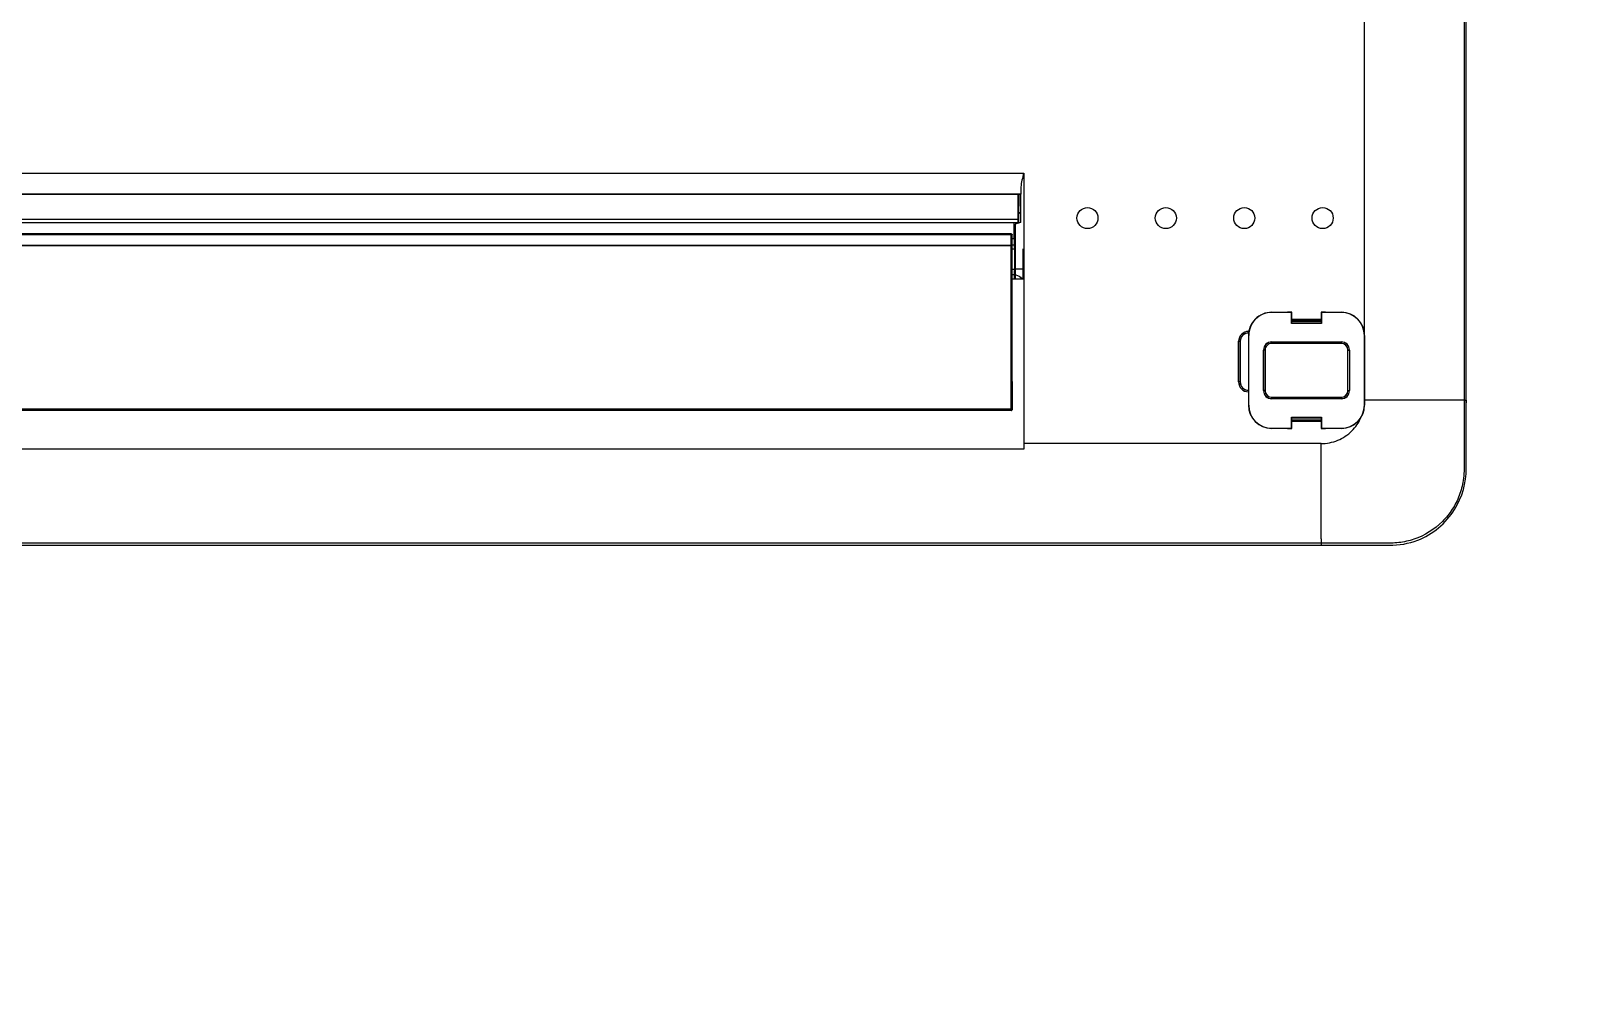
# Model space of a CAD drawing. Header units: millimetres. Extents: x -56261 to 196039, y 9480 to 100001.
# Drawn here: x 159982.5 to 160345.2, y 95451.4 to 95680.4 of the extents above; entities that cross this region are included whole.
import ezdxf

# ---------------------------------------------------------------- set-up
doc = ezdxf.new("R2010")
doc.units = ezdxf.units.MM
doc.set_wipeout_variables(frame=1)
doc.layers.add('SS-AIRCON', color=5, linetype='Continuous')
doc.layers.add('SS-TEXT', color=7, linetype='Continuous')

# ---------------------------------------------------------------- blocks, each defined once
blk = doc.blocks.new('I48T')
at = {"layer": 'SS-AIRCON', "color": 0, "linetype": 'Continuous'}
for p, q in [((-655.0001, 257.28338), (-655.0001, 224.49998)), ((655, 259.49998), (-655, 259.49998)), ((-655, 258.75868), (-655, 259.49998)), ((-655, 257.28358), (-655, 258.75868)), ((-655, 224.49998), (-552.6136, 224.49998)), ((-552.6136, 131.29998), (-552.6136, 224.49998)), ((-552.4597, 226.44858), (0, 226.44858)), ((-661.9917, 219.17178), (-661.9917, 219.25038)), ((-661.9917, 219.25038), (-656.4917, 219.25038)), ((-655.1179, 219.17178), (-661.9917, 219.17178)), ((-656.4917, 219.25038), (-656.4917, 219.27658)), ((-656.4917, 219.27658), (-655.0917, 219.27658)), ((-655.0917, 219.25038), (-656.4917, 219.25038)), ((-655.1179, 219.17178), (-655.0917, 219.25038)), ((-655.1179, 215.34128), (-655.1179, 219.17178)), ((-655.0917, 219.25038), (-655.0917, 219.27658)), ((-655.0917, 216.77658), (-655.0917, 219.25038)), ((-644.8917, 219.27658), (-644.8917, 219.25038)), ((-644.8917, 219.27658), (-643.4917, 219.27658)), ((-644.8917, 219.25038), (-644.8655, 219.17178)), ((-644.8917, 219.25038), (-644.8917, 216.77658)), ((-643.4917, 219.25038), (-644.8917, 219.25038)), ((-637.9917, 219.17178), (-644.8655, 219.17178)), ((-644.8655, 219.17178), (-644.8655, 215.34128)), ((-643.4917, 219.27658), (-643.4917, 219.25038)), ((-643.4917, 219.25038), (-637.9917, 219.25038)), ((-637.9917, 219.17178), (-637.9917, 219.25038)), ((-644.8655, 215.34128), (-655.1179, 215.34128)), ((-655.1055, 216.47598), (-655.1129, 216.04218)), ((-655.1129, 216.04218), (-644.8705, 216.04218)), ((-644.878, 216.47598), (-655.1055, 216.47598)), ((-644.8901, 216.77498), (-655.0933, 216.77498)), ((-644.8705, 216.04218), (-644.878, 216.47598)), ((-548.6, 203.06278), (-548.6, 212.79348)), ((-548.5989, 212.79428), (-548.5839, 212.74968)), ((-548.2799, 212.55098), (-548.5799, 212.54998)), ((-548.5799, 212.54998), (-548.5467, 203.06278)), ((-548.2992, 213.09568), (-548.2839, 213.05028)), ((-548.2987, 213.09568), (548.2992, 213.09568)), ((-548.2839, 213.05028), (548.2839, 213.05028)), ((-548.2799, 212.55098), (-548.2468, 203.06388)), ((548.2799, 212.55098), (-548.2799, 212.55098)), ((-705, 209.49998), (-705, 210.44688)), ((-705, 209.49998), (-705, -190.5)), ((-704.2594, 209.49998), (-705, 209.49998)), ((-704.2594, 209.49998), (-702.7737, 209.49998)), ((-669.9131, 211.25038), (-669.9917, 211.25038)), ((-669.9917, 211.25038), (-669.9917, 187.25038)), ((-669.9131, 187.25038), (-669.9131, 211.25038)), ((-661.9917, 209.00658), (-661.9917, 209.05038)), ((-661.9917, 209.05038), (-637.9917, 209.05038)), ((-661.9917, 209.00658), (-637.9917, 209.00658)), ((-661.9917, 208.50668), (-661.9917, 209.00658)), ((-637.9917, 208.50668), (-661.9917, 208.50668)), ((-637.9917, 209.05038), (-637.9917, 209.00658)), ((-637.9917, 209.00658), (-637.9917, 208.50668)), ((-630.0703, 211.25038), (-630.0703, 187.25038)), ((-629.9917, 211.25038), (-630.0703, 211.25038)), ((-629.9917, 187.25038), (-629.9917, 211.25038)), ((-664.7479, 206.25038), (-664.7917, 206.25038)), ((-664.7917, 192.25038), (-664.7917, 206.25038)), ((-664.7479, 192.25038), (-664.7479, 206.25038)), ((-664.248, 206.25038), (-664.7479, 206.25038)), ((-664.248, 206.25038), (-664.248, 192.25038)), ((-635.7354, 192.25038), (-635.7354, 206.25038)), ((-635.7354, 206.25038), (-635.2355, 206.25038)), ((-635.2355, 206.25038), (-635.1917, 206.25038)), ((-635.2355, 206.25038), (-635.2355, 192.25038)), ((-635.1917, 206.25038), (-635.1917, 192.25038)), ((-627.15, 189.24978), (-627.15, 203.24978)), ((-627.15, 203.24978), (-627.1062, 203.24978)), ((-627.1062, 203.24978), (-627.1062, 189.24978)), ((-627.1062, 203.24978), (-626.6063, 203.24978)), ((-626.6063, 203.24978), (-626.6063, 189.24978)), ((-548.5467, 203.06278), (-548.6, 203.06278)), ((-548.6, 203.06278), (-548.6, 152.51468)), ((-548.5467, 203.06278), (-548.2468, 203.06388)), ((-548.5467, 203.06278), (-548.5467, 156.35418)), ((-548.2468, 203.06278), (-548.2468, 156.35418)), ((-664.7479, 192.25038), (-664.7917, 192.25038)), ((-664.248, 192.25038), (-664.7479, 192.25038)), ((-635.7354, 192.25038), (-635.2355, 192.25038)), ((-635.1917, 192.25038), (-635.2355, 192.25038)), ((-670, 187.25038), (-670, 14.30386)), ((-669.9917, 187.25038), (-669.9131, 187.25038)), ((-661.9917, 189.99408), (-637.9917, 189.99408)), ((-661.9917, 189.99408), (-661.9917, 189.49418)), ((-637.9917, 189.49418), (-661.9917, 189.49418)), ((-661.9917, 189.49418), (-661.9917, 189.45038)), ((-637.9917, 189.45038), (-661.9917, 189.45038)), ((-637.9917, 189.99408), (-637.9917, 189.49418)), ((-637.9917, 189.45038), (-637.9917, 189.49418)), ((-630, 185.85608), (-630.1142, 185.85608)), ((-630.0703, 187.25038), (-629.9917, 187.25038)), ((-630, 186.35598), (-630.0419, 186.35598)), ((-630.0371, 186.39978), (-630, 186.39978)), ((-630, 186.35598), (-630, 186.39978)), ((-630, 186.35598), (-630, 185.85608)), ((-627.15, 189.24978), (-627.1062, 189.24978)), ((-626.6063, 189.24978), (-627.1062, 189.24978)), ((-655.1179, 183.15948), (-644.8655, 183.15948)), ((-655.1179, 179.32898), (-655.1179, 183.15948)), ((-655.1129, 182.45858), (-655.1055, 182.02468)), ((-644.8705, 182.45858), (-655.1129, 182.45858)), ((-655.1055, 182.02468), (-644.878, 182.02468)), ((-655.0933, 181.72578), (-644.8901, 181.72578)), ((-655.0917, 179.25038), (-655.0917, 181.72418)), ((-644.8917, 181.72418), (-644.8917, 179.25038)), ((-644.878, 182.02468), (-644.8705, 182.45858)), ((-644.8655, 183.15948), (-644.8655, 179.32898)), ((-661.9917, 179.25038), (-661.9917, 179.32898)), ((-661.9917, 179.32898), (-655.1179, 179.32898)), ((-656.4917, 179.25038), (-661.9917, 179.25038)), ((-656.4917, 179.25038), (-655.0917, 179.25038)), ((-655.0917, 179.25038), (-655.1179, 179.32898)), ((-644.8655, 179.32898), (-644.8917, 179.25038)), ((-644.8917, 179.25038), (-643.4917, 179.25038)), ((-644.8655, 179.32898), (-637.9917, 179.32898)), ((-637.9917, 179.25038), (-643.4917, 179.25038)), ((-637.9917, 179.32898), (-637.9917, 179.25038)), ((-552.7105, 167.86508), (-548.6, 167.79328)), ((-549.6731, 148.94888), (-549.6731, 167.81208)), ((-549.2948, 166.31178), (-549.2948, 167.80548)), ((-552.3572, 164.39198), (-549.3576, 164.39198)), ((-552.3572, 164.39198), (-552.3572, 157.39198)), ((-548.6, 164.39198), (-549.3576, 164.39198)), ((-549.3576, 157.39198), (-549.3576, 164.39198)), ((-549.6731, 157.39198), (-549.3576, 157.39198)), ((-548.6, 157.39198), (-549.3576, 157.39198)), ((-549.3368, 156.09538), (-548.6, 156.09538)), ((-548.5471, 156.26478), (-548.5784, 152.68118)), ((-548.5467, 156.35418), (-548.2468, 156.35418)), ((-548.2471, 156.13058), (-548.2784, 152.54708)), ((548.2471, 156.13058), (-548.2471, 156.13058)), ((-548.2468, 156.35418), (548.2467, 156.35418)), ((-551.5074, 148.33788), (-549.6731, 148.94888)), ((-549.2948, 151.64058), (-549.6731, 151.64058)), ((-548.6, 153.84078), (-549.2948, 153.84078)), ((-549.2948, 153.84078), (-549.2948, 151.64058)), ((-549.2948, 151.64098), (-549.2948, 148.32068)), ((-548.5813, 152.57088), (-548.6, 152.51468)), ((-548.2813, 152.27138), (-548.3003, 152.21458)), ((-548.3003, 152.21458), (548.3002, 152.21458)), ((548.2813, 152.27138), (-548.2813, 152.27138)), ((-548.2784, 152.54708), (548.2783, 152.54708)), ((-551.5074, 138.54188), (-551.5074, 148.33788)), ((-550.9482, 147.06278), (-551.0226, 138.54188)), ((-550.9398, 148.02338), (-550.9482, 147.06278)), ((-550.6478, 147.11468), (-550.7226, 138.54188)), ((550.6477, 147.11468), (-550.6486, 147.11468)), ((550.6397, 148.32068), (-550.6398, 148.32068)), ((-551.5493, 138.49998), (-551.5074, 138.54188)), ((551.5492, 138.49998), (-551.5493, 138.49998)), ((-551.5074, 138.54188), (551.5073, 138.54188)), ((552.6135, 131.29998), (-552.6136, 131.29998))]:
    blk.add_line(p, q, dxfattribs=at)
for points in [[(-548.5838, 212.74958), (-548.5835, 212.76388, -0.012828763), (-548.5825, 212.77838, -0.012177587), (-548.5807, 212.79308, -0.011994018), (-548.5782, 212.80798, -0.012502362), (-548.5749, 212.82288, -0.012741587), (-548.5707, 212.83778, -0.012897172), (-548.5658, 212.85268, -0.012998257), (-548.56, 212.86748, -0.013205555), (-548.5533, 212.88208, -0.013314833), (-548.5458, 212.89648, -0.013459155), (-548.5374, 212.91048, -0.013530749), (-548.5283, 212.92418, -0.013628245), (-548.5184, 212.93738, -0.013681628), (-548.5077, 212.94998, -0.013750855), (-548.4963, 212.96208, -0.013740452), (-548.4843, 212.97348, -0.013676084), (-548.4717, 212.98418, -0.013748914), (-548.4585, 212.99418, -0.013913181), (-548.4449, 213.00338, -0.013558769), (-548.4309, 213.01178, -0.012740483), (-548.4167, 213.01938, -0.013700239), (-548.402, 213.02608, -0.015739678), (-548.3867, 213.03198, -0.01238859), (-548.3723, 213.03698, -0.005400896), (-548.3591, 213.04108, -0.016198435), (-548.3424, 213.04458, -0.027086976), (-548.3171, 213.04768, -0.013881504), (-548.2841, 213.05038, -0.007633106)], [(-549.6731, 156.08018), (-549.6617, 156.08108, -0.0006126), (-549.6503, 156.08198, -0.000615044), (-549.6389, 156.08288, -0.00061533), (-549.6276, 156.08368, -0.000613107), (-549.6162, 156.08448, -0.000611884), (-549.6049, 156.08528, -0.000610863), (-549.5936, 156.08598, -0.000610032), (-549.5822, 156.08668, -0.000608701), (-549.5709, 156.08738, -0.000607834), (-549.5597, 156.08808, -0.000606701), (-549.5484, 156.08868, -0.000605727), (-549.5371, 156.08928, -0.000604208), (-549.5259, 156.08988, -0.000603776), (-549.5146, 156.09038, -0.000603614), (-549.5034, 156.09088, -0.000601337), (-549.4922, 156.09138, -0.000596596), (-549.481, 156.09188, -0.000600803), (-549.4698, 156.09228, -0.000611475), (-549.4586, 156.09268, -0.000593749), (-549.4474, 156.09308, -0.000554161), (-549.4364, 156.09348, -0.000609516), (-549.4252, 156.09378, -0.000723289), (-549.4137, 156.09408, -0.000550712), (-549.4029, 156.09438, -0.000193877), (-549.3932, 156.09458, -0.000770782), (-549.3808, 156.09478, -0.001322279), (-549.3617, 156.09508, -0.000649092), (-549.3367, 156.09538, -0.000345383)], [(-548.2471, 156.13058), (-548.2613, 156.13088, -0.005666404), (-548.2757, 156.13138, -0.005403882), (-548.2902, 156.13228, -0.00536278), (-548.3049, 156.13348, -0.005645515), (-548.3197, 156.13508, -0.005842515), (-548.3345, 156.13708, -0.006027977), (-548.3493, 156.13938, -0.006227017), (-548.3639, 156.14198, -0.00650698), (-548.3784, 156.14508, -0.006792303), (-548.3926, 156.14848, -0.007133083), (-548.4065, 156.15218, -0.007503627), (-548.42, 156.15628, -0.007934461), (-548.4331, 156.16078, -0.008428206), (-548.4456, 156.16548, -0.008990691), (-548.4576, 156.17058, -0.009614288), (-548.469, 156.17598, -0.010263358), (-548.4796, 156.18158, -0.011159406), (-548.4896, 156.18738, -0.012246808), (-548.4988, 156.19348, -0.013047918), (-548.5072, 156.19968, -0.013350122), (-548.5148, 156.20598, -0.015731572), (-548.5216, 156.21248, -0.020035009), (-548.5276, 156.21918, -0.017546208), (-548.5328, 156.22558, -0.008092192), (-548.537, 156.23138, -0.025812233), (-548.5406, 156.23878, -0.050158724), (-548.544, 156.24998, -0.028525867), (-548.5471, 156.26458, -0.016249203)], [(-548.2812, 152.27118), (-548.2955, 152.27148, -0.012772223), (-548.31, 152.27258, -0.012126101), (-548.3247, 152.27438, -0.011943624), (-548.3395, 152.27698, -0.01244746), (-548.3544, 152.28038, -0.012684831), (-548.3694, 152.28448, -0.012839426), (-548.3842, 152.28948, -0.012940417), (-548.399, 152.29538, -0.01314698), (-548.4136, 152.30208, -0.013256846), (-548.4279, 152.30958, -0.01340167), (-548.4419, 152.31798, -0.013474856), (-548.4555, 152.32708, -0.013573896), (-548.4687, 152.33708, -0.013629712), (-548.4813, 152.34778, -0.013701425), (-548.4933, 152.35908, -0.013694264), (-548.5047, 152.37108, -0.013633331), (-548.5154, 152.38368, -0.013709689), (-548.5253, 152.39688, -0.013877557), (-548.5345, 152.41048, -0.013527563), (-548.5429, 152.42438, -0.012714036), (-548.5504, 152.43858, -0.013676651), (-548.5571, 152.45328, -0.015719237), (-548.563, 152.46848, -0.012373933), (-548.568, 152.48288, -0.005390784), (-548.572, 152.49598, -0.016188831), (-548.5755, 152.51268, -0.027083782), (-548.5786, 152.53798, -0.013880491), (-548.5813, 152.57088, -0.007631999)], [(-548.5784, 152.68108), (-548.5779, 152.67468, 0.028184186), (-548.5766, 152.66828, 0.026108904), (-548.5746, 152.66178, 0.024653779), (-548.5719, 152.65518, 0.024286529), (-548.5684, 152.64858, 0.023019839), (-548.564, 152.64198, 0.021522284), (-548.5589, 152.63538, 0.019830453), (-548.5529, 152.62888, 0.018401963), (-548.5461, 152.62238, 0.016847957), (-548.5385, 152.61608, 0.015523856), (-548.5301, 152.60988, 0.014194143), (-548.5209, 152.60378, 0.013089186), (-548.5109, 152.59798, 0.012032442), (-548.5002, 152.59238, 0.011161247), (-548.4889, 152.58698, 0.010309402), (-548.4769, 152.58198, 0.009567459), (-548.4643, 152.57718, 0.008991574), (-548.4513, 152.57268, 0.00857005), (-548.4377, 152.56858, 0.007887967), (-548.4239, 152.56488, 0.007069683), (-548.4097, 152.56148, 0.007280832), (-548.3952, 152.55838, 0.008023836), (-548.3801, 152.55578, 0.006073537), (-548.3658, 152.55348, 0.002586409), (-548.3528, 152.55158, 0.007679706), (-548.3362, 152.54998, 0.012380824), (-548.3111, 152.54838, 0.006203653), (-548.2784, 152.54698, 0.003387009)], [(-550.9541, 146.39298), (-550.9541, 146.39298, -0.000062242), (-550.9541, 146.39298, -0.000045635), (-550.9541, 146.39298, -0.000061658), (-550.9541, 146.39288, -0.000114221), (-550.9541, 146.39288, -0.000152625), (-550.9541, 146.39288, -0.000186868), (-550.9541, 146.39288, -0.000218615), (-550.9541, 146.39288, -0.000256204), (-550.9541, 146.39288, -0.000288169), (-550.9541, 146.39278, -0.000323207), (-550.9541, 146.39278, -0.000353288), (-550.9541, 146.39278, -0.000386895), (-550.9541, 146.39278, -0.000415213), (-550.9541, 146.39278, -0.000446806), (-550.9541, 146.39278, -0.000473055), (-550.9541, 146.39268, -0.00050242), (-550.9541, 146.39268, -0.000526418), (-550.9541, 146.39268, -0.000553405), (-550.9541, 146.39268, -0.000575081), (-550.9541, 146.39268, -0.000599743), (-550.9541, 146.39268, -0.000618702), (-550.9541, 146.39258, -0.000640221), (-550.9541, 146.39258, -0.000657491), (-550.9541, 146.39258, -0.000678496), (-550.9541, 146.39258, -0.000690308), (-550.9541, 146.39258, -0.000701659), (-550.9541, 146.39248, -0.000720996), (-550.9541, 146.39248, -0.000753278), (-550.9541, 146.39248, -0.00073655), (-550.9541, 146.39248, -0.00069075), (-550.9541, 146.39248, -0.000782411), (-550.9541, 146.39238, -0.000960712), (-550.9541, 146.39238, -0.000710927), (-550.9541, 146.39238, -0.00020093), (-550.9541, 146.39238, -0.001052824), (-550.9541, 146.39238, -0.001821355), (-550.9541, 146.39228, -0.000858141), (-550.9541, 146.39228, -0.00044101)], [(-550.6398, 148.32078), (-550.6541, 148.32038, 0.012742545), (-550.6685, 148.31938, 0.012105494), (-550.6831, 148.31758, 0.011925807), (-550.6979, 148.31508, 0.012424498), (-550.7127, 148.31178, 0.01265957), (-550.7276, 148.30758, 0.012812079), (-550.7424, 148.30268, 0.012911348), (-550.7571, 148.29688, 0.013114506), (-550.7716, 148.29028, 0.013221777), (-550.7859, 148.28278, 0.013363061), (-550.7998, 148.27448, 0.013433194), (-550.8134, 148.26548, 0.013528429), (-550.8265, 148.25558, 0.013580769), (-550.8391, 148.24498, 0.013648668), (-550.8511, 148.23378, 0.013637841), (-550.8624, 148.22188, 0.013573474), (-550.8731, 148.20938, 0.013646051), (-550.8831, 148.19628, 0.013810326), (-550.8923, 148.18278, 0.013457641), (-550.9007, 148.16898, 0.012644261), (-550.9082, 148.15488, 0.013600938), (-550.915, 148.14028, 0.015632969), (-550.9209, 148.12518, 0.012298131), (-550.926, 148.11088, 0.005346858), (-550.9301, 148.09778, 0.016095861), (-550.9337, 148.08118, 0.026925126), (-550.9369, 148.05598, 0.01378828), (-550.9399, 148.02318, 0.007577334)]]:
    blk.add_lwpolyline(points, format="xyb", dxfattribs=at)
for centre in [(-655.5437, 146.79338), (-628.5437, 146.79338), (-601.5437, 146.79338), (-574.5437, 146.79338)]:
    blk.add_circle(centre, 3.625, dxfattribs=at)
for centre, radius, start, end in [((-661.9917, 211.25038), 8, 90, 180), ((-661.9917, 211.25038), 7.92139, 90, 180), ((-637.9917, 211.25038), 8, 0, 90), ((-637.9917, 211.25038), 7.92139, 0, 90), ((-548.3006, 212.79198), 0.29944, 89.902337, 180.22836), ((-661.9917, 206.25038), 2.8, 90, 180), ((-661.9917, 206.25038), 2.75621, 90, 180), ((-661.9917, 206.25038), 2.25629, 90, 180), ((-637.9917, 206.25038), 2.8, 0, 90), ((-637.9917, 206.25038), 2.75621, 0, 90), ((-637.9917, 206.25038), 2.25629, 0, 90), ((-630, 203.24978), 3.39371, 0, 89.859871), ((-630, 203.24978), 2.89379, 0, 89.835663), ((-630, 203.24978), 2.85, 0, 89.833138), ((-661.9917, 192.25038), 2.8, 180, 270), ((-661.9917, 192.25038), 2.75621, 180, 270), ((-661.9917, 192.25038), 2.25629, 180, 270), ((-637.9917, 192.25038), 2.8, 270, 0), ((-637.9917, 192.25038), 2.25629, 270, 0), ((-637.9917, 192.25038), 2.75621, 270, 0), ((-661.9917, 187.25038), 8, 180, 270), ((-661.9917, 187.25038), 7.92139, 180, 270), ((-637.9917, 187.25038), 7.92139, 270, 0), ((-637.9917, 187.25038), 8, 270, 0), ((-630, 189.24978), 2.89379, 270, 0), ((-630, 189.24978), 3.39371, 270, 0), ((-630, 189.24978), 2.85, 270, 0)]:
    blk.add_arc(centre, radius, start, end, dxfattribs=at)
for points, knots in [([(-655.0001, 259.50008), (-660.8058, 259.49998), (-668.5368, 259.50068), (-676.4548, 259.48928), (-681.8076, 259.52338), (-690.8047, 258.01848), (-702.0653, 248.55378), (-705.043, 237.93628), (-704.9953, 231.12438), (-705.0261, 227.17318), (-705.0085, 219.33638), (-705, 213.41318), (-705, 209.50018)], [0, 0, 0, 0, 0.35750492, 0.48182088, 0.48182088, 0.68067387, 1.0140867, 1.311816, 1.311816, 1.4272538, 1.5527297, 1.7936434, 1.7936434, 1.7936434, 1.7936434]), ([(-704.2596, 209.50018), (-704.2597, 212.89948), (-704.2583, 216.29968), (-704.2624, 221.73588), (-704.2669, 223.77388), (-704.266, 227.53368), (-704.2567, 229.25068), (-704.2601, 231.20048), (-704.2609, 231.45618), (-704.2633, 231.96478), (-704.2648, 232.21768), (-704.2692, 232.71178), (-704.2738, 232.94828), (-704.2754, 233.49248), (-704.2719, 233.75778), (-704.2333, 235.08968), (-704.1343, 236.15238), (-703.6967, 238.95988), (-703.2417, 240.68558), (-701.9867, 244.01238), (-701.1835, 245.61858), (-699.2447, 248.62528), (-698.1148, 250.01948), (-694.1054, 254.04098), (-690.7117, 256.18808), (-685.2947, 258.00528), (-683.5434, 258.38808), (-680.8931, 258.69608), (-680.0048, 258.75428), (-678.6585, 258.77558), (-678.2339, 258.76868), (-677.7449, 258.76608), (-677.66, 258.76568), (-677.4465, 258.76478), (-677.3179, 258.76428), (-676.975, 258.76298), (-676.7606, 258.76238), (-675.177, 258.75838), (-673.8041, 258.75968), (-670.7173, 258.76158), (-669.0073, 258.76188), (-663.1965, 258.76158), (-659.0964, 258.75908), (-655.0001, 258.75858)], [2, 2, 2, 2, 5.1626051, 5.1626051, 7.0587439, 7.0587439, 8.6496886, 8.6496886, 8.8902286, 8.8902286, 9.1288299, 9.1288299, 9.3570687, 9.3570687, 9.5743512, 9.5743512, 10.449229, 10.449229, 11.910864, 11.910864, 13.373232, 13.373232, 14.837061, 14.837061, 18.043303, 18.043303, 19.511114, 19.511114, 20.246038, 20.246038, 20.624367, 20.624367, 20.703875, 20.703875, 20.824199, 20.824199, 21.024637, 21.024637, 22.30433, 22.30433, 23.893882, 23.893882, 27.706666, 27.706666, 27.706666, 27.706666]), ([(-655.0001, 224.49998), (-656.9635, 224.49998), (-660.8884, 223.71998), (-665.7698, 220.45948), (-667.9547, 217.27938), (-668.7001, 215.60898)], [0, 0, 0, 0, 0.25, 0.5, 0.73293093, 0.73293093, 0.73293093, 0.73293093]), ([(-552.612, 226.39608), (-552.5872, 226.40808), (-552.5346, 226.41428), (-552.4866, 226.44858), (-552.4599, 226.44868)], [0, 0, 0, 0, 0.0000805568, 0.0001611131, 0.0001611131, 0.0001611131, 0.0001611131]), ([(-548.5838, 212.74958), (-548.583, 212.74708), (-548.5811, 212.70168), (-548.5801, 212.60048), (-548.5798, 212.54978)], [2, 2, 2, 2, 2.5000146, 3, 3, 3, 3]), ([(-548.2841, 213.05038), (-548.283, 213.04368), (-548.2812, 212.93028), (-548.2801, 212.67738), (-548.2798, 212.55088)], [2, 2, 2, 2, 2.5000146, 3, 3, 3, 3]), ([(-702.7733, 209.50018), (-698.0308, 209.49998), (-687.4935, 209.49998), (-676.0023, 209.49998), (-669.9999, 209.50018)], [0.043610424, 0.043610424, 0.043610424, 0.043610424, 0.5, 1, 1, 1, 1]), ([(-552.3328, 167.85848), (-552.3329, 167.85038), (-552.3407, 167.38488), (-552.3529, 166.29028), (-552.3572, 165.02458), (-552.3572, 164.39198)], [2.7985829, 2.7985829, 2.7985829, 2.7985829, 2.805729, 3.208637, 3.6115621, 3.6115621, 3.6115621, 3.6115621]), ([(-549.2947, 166.31188), (-550.0949, 166.31548), (-550.8624, 166.62498), (-551.6353, 167.37948), (-551.808, 167.60688), (-551.9433, 167.85168)], [0, 0, 0, 0, 0.50507709, 0.50507709, 0.68990206, 0.68990206, 0.68990206, 0.68990206]), ([(-549.3576, 164.39198), (-549.3576, 164.64498), (-549.3534, 165.15128), (-549.3352, 165.80228), (-549.3133, 166.16088), (-549.2989, 166.28418), (-549.2947, 166.31188)], [2, 2, 2, 2, 2.4029251, 2.8058332, 3.208707, 3.3655484, 3.3655484, 3.3655484, 3.3655484]), ([(-549.3367, 156.09538), (-549.3434, 156.27428), (-549.354, 156.68658), (-549.3576, 157.15698), (-549.3576, 157.39188)], [2, 2, 2, 2, 2.4999908, 3, 3, 3, 3]), ([(-548.5784, 152.68108), (-548.5786, 152.64988), (-548.5795, 152.59528), (-548.5807, 152.57278), (-548.5813, 152.57088)], [2, 2, 2, 2, 2.4999889, 3, 3, 3, 3]), ([(-548.2784, 152.54698), (-548.2787, 152.46868), (-548.2795, 152.33228), (-548.2807, 152.27588), (-548.2812, 152.27118)], [2, 2, 2, 2, 2.4999889, 3, 3, 3, 3]), ([(-550.9688, 144.71468), (-551.0225, 144.77808), (-551.1995, 144.95798), (-551.3699, 145.12778), (-551.5074, 145.26408)], [0.0024932248, 0.0024932248, 0.0024932248, 0.0024932248, 0.0026064082, 0.0033413196, 0.0033413196, 0.0033413196, 0.0033413196]), ([(-550.6398, 148.32078), (-550.6398, 148.32068), (-550.6405, 148.23278), (-550.6436, 147.80708), (-550.647, 147.33998), (-550.6487, 147.11458)], [3.7013053, 3.7013053, 3.7013053, 3.7013053, 4.8107913, 6.3674418, 7.6359745, 7.6359745, 7.6359745, 7.6359745]), ([(-552.6135, 131.29998), (-552.3605, 132.09988), (-551.9418, 133.72518), (-551.6393, 135.32008), (-551.6149, 136.09868)], [0, 0, 0, 0, 0.0025159349, 0.0050350452, 0.0050350452, 0.0050350452, 0.0050350452])]:
    blk.add_open_spline(points, degree=3, knots=knots, dxfattribs=at)
for points in [[(-655.0001, 258.75858), (-436.6667, 258.75868), (-218.3334, 258.75868), (-0.0001, 258.75858)], [(-552.6135, 224.49998), (-552.6136, 225.13208), (-552.6131, 225.76418), (-552.612, 226.39608)], [(-655.1128, 216.04208), (-655.1161, 215.85558), (-655.1179, 215.60288), (-655.1177, 215.34138)], [(-655.0932, 216.77508), (-655.0979, 216.77038), (-655.1023, 216.66258), (-655.1053, 216.47608)], [(-644.8782, 216.47608), (-644.8812, 216.66258), (-644.8856, 216.77038), (-644.8902, 216.77508)], [(-644.8657, 215.34138), (-644.8655, 215.60288), (-644.8673, 215.85558), (-644.8707, 216.04208)], [(-704.2596, 9.49997), (-704.2594, 76.16666), (-704.2594, 142.83328), (-704.2596, 209.50018)], [(-669.9917, 209.99658), (-669.9973, 209.83108), (-670, 209.66558), (-669.9999, 209.50018)], [(-655.1177, 183.15948), (-655.1179, 182.89788), (-655.1161, 182.64518), (-655.1128, 182.45848)], [(-655.1053, 182.02478), (-655.1023, 181.83808), (-655.0979, 181.73028), (-655.0932, 181.72588)], [(-644.8902, 181.72588), (-644.8856, 181.73028), (-644.8812, 181.83808), (-644.8782, 182.02478)], [(-644.8707, 182.45848), (-644.8673, 182.64518), (-644.8655, 182.89788), (-644.8657, 183.15948)], [(-549.2947, 166.31188), (-549.0632, 166.31198), (-548.8316, 166.31198), (-548.6, 166.31198)], [(-549.2947, 153.84058), (-549.3096, 154.54898), (-549.3237, 155.30228), (-549.3367, 156.09538)], [(-548.5468, 156.35418), (-548.5467, 156.32338), (-548.5468, 156.29238), (-548.5471, 156.26458)], [(-548.2468, 156.35418), (-548.2468, 156.27708), (-548.2469, 156.19958), (-548.2471, 156.13058)], [(-549.6731, 153.81988), (-549.5482, 153.83268), (-549.4219, 153.83968), (-549.2947, 153.84058)], [(-548.6001, 152.51468), (-548.6021, 152.35068), (-548.4636, 152.21458), (-548.3001, 152.21468)], [(-550.948, 147.06268), (-550.953, 147.08318), (-550.8097, 147.09798), (-550.6487, 147.11458)], [(-551.6149, 136.09868), (-551.5973, 136.92538), (-551.5753, 137.72568), (-551.5492, 138.49988)]]:
    blk.add_open_spline(points, degree=3, dxfattribs=at)
blk = doc.blocks.new('A$C43DE16F2')
blk.add_wipeout([(0, 14550), (0, 0), (29100, 0), (29100, 14550)]).dxf.layer = 'SS-TEXT'
at = {"layer": 'SS-TEXT', "linetype": 'Continuous', "xscale": 1.577261091527505, "yscale": 1.577261091527505, "zscale": 1.577261091527505, "rotation": 180}
blk.add_blockref('I48T', (11081.92, 7128.46), dxfattribs=at)

msp = doc.modelspace()

# ---------------------------------------------------------------- block references
at = {"layer": 'SS-TEXT', "xscale": 0.4331186193392458, "yscale": 0.4331186193392458, "zscale": 0.4331186193392458}
msp.add_blockref('A$C43DE16F2', (155038.86, 92649.19), dxfattribs=at)

doc.saveas('drawing.dxf')
